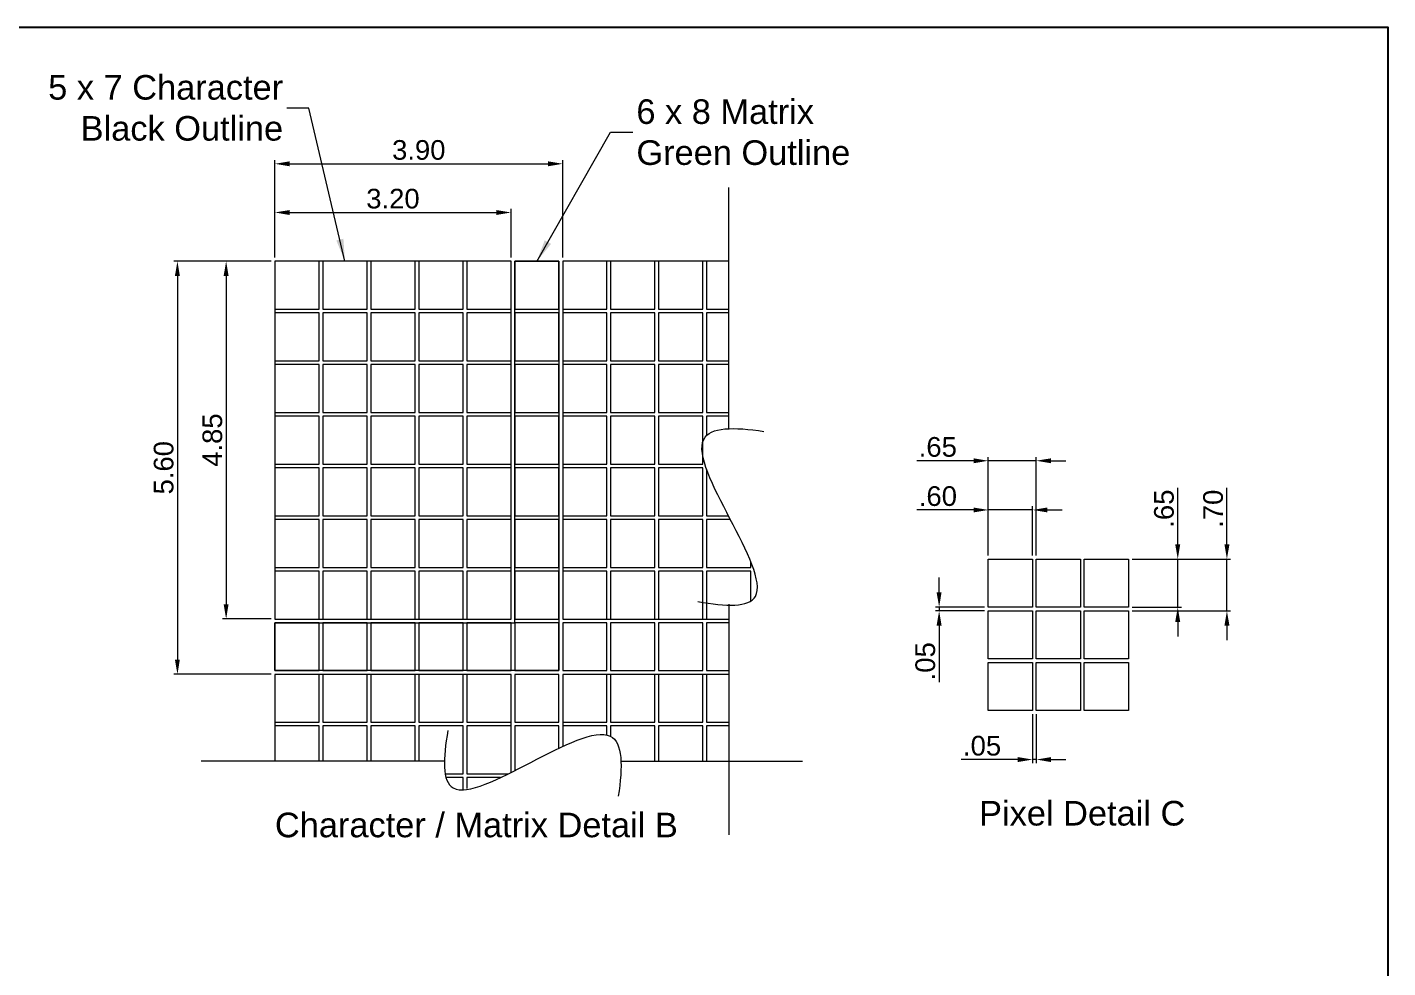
# Model space of a CAD drawing. Extents: x 365 to 1637, y -92 to 444.
# Drawn here: x 1122.4 to 1306.7, y 316.3 to 443.8 of the extents above; entities that cross this region are included whole.
import ezdxf

# ---------------------------------------------------------------- set-up
doc = ezdxf.new("R2010")
doc.units = 0
doc.layers.get('DEFPOINTS').update_dxf_attribs({"color": 252, "linetype": 'CONTINUOUS'})
for name, color, linetype, lineweight in [('-Dim_mm', 5, 'CONTINUOUS', 13), ('-Text', 7, 'CONTINUOUS', 9), ('AA Detail', 6, 'CONTINUOUS', 20), ('ACTIVE_AREA', 6, 'CONTINUOUS', 0), ('Character', 7, 'CONTINUOUS', 20)]:
    doc.layers.add(name, color=color, linetype=linetype, lineweight=lineweight)
doc.layers.add('VIEWPORT', color=8, linetype='CONTINUOUS', plot=False)
doc.styles.add('STYLE1', font='arial.ttf')
doc.dimstyles.new('10x LO_mm', dxfattribs={"dimtxt": 2.6666, "dimasz": 2, "dimexe": 0.5, "dimexo": 0.5, "dimgap": 0.5, "dimtad": 1, "dimlfac": 0.1, "dimzin": 4, "dimdsep": 46, "dimtxsty": 'STYLE1', "dimcen": -2.5, "dimclrd": 256, "dimclre": 256, "dimclrt": 256, "dimadec": 0, "dimazin": 0, "dimtp": 0.5, "dimtm": 0.5, "dimtfac": 1, "dimtmove": 0, "dimatfit": 1, "dimfxl": 0, "dimtolj": 1, "dimtzin": 0, "dimlwd": -1, "dimlwe": -1, "dimarcsym": 0})
doc.dimstyles.new('10x_mm', dxfattribs={"dimtxt": 2.66, "dimasz": 2, "dimexe": 0.5, "dimexo": 0.5, "dimgap": 0.5, "dimtad": 1, "dimlfac": 0.1, "dimzin": 4, "dimdsep": 46, "dimtxsty": 'STYLE1', "dimcen": 2.5, "dimclrd": 256, "dimclre": 256, "dimclrt": 256, "dimadec": 0, "dimazin": 0, "dimtp": 0.5, "dimtm": 0.5, "dimtfac": 1, "dimtmove": 0, "dimatfit": 1, "dimfxl": 0, "dimtolj": 1, "dimtzin": 0, "dimlwd": -1, "dimlwe": -1, "dimarcsym": 0})
doc.dimstyles.new('LO_mm', dxfattribs={"dimtxt": 2.6666, "dimasz": 3, "dimexe": 0.5, "dimexo": 0.5, "dimgap": 0.5, "dimtad": 1, "dimzin": 4, "dimdsep": 46, "dimtxsty": 'STYLE1', "dimcen": -2.5, "dimclrd": 256, "dimclre": 256, "dimclrt": 256, "dimadec": 0, "dimazin": 0, "dimtp": 0.5, "dimtm": 0.5, "dimtfac": 1, "dimtmove": 0, "dimatfit": 1, "dimfxl": 0, "dimtolj": 1, "dimtzin": 0, "dimlwd": -1, "dimlwe": -1, "dimarcsym": 0})

# ---------------------------------------------------------------- blocks, each defined once
blk = doc.blocks.new('*D38')
at = {"layer": '-Dim_mm', "transparency": 16777216}
for p, q in [((1250.6, 378.33), (1242.94, 378.33)), ((1252.6, 372.16), (1252.6, 378.83)), ((1258.6, 378.33), (1252.6, 378.33)), ((1258.6, 372.16), (1258.6, 378.83)), ((1260.6, 378.33), (1262.6, 378.33))]:
    blk.add_line(p, q, dxfattribs=at)
for points in [[(1250.6, 378.66), (1250.6, 378), (1252.6, 378.33)], [(1260.6, 378.66), (1260.6, 378), (1258.6, 378.33)]]:
    blk.add_solid(points, dxfattribs=at)
at = {"layer": 'DEFPOINTS', "color": 0, "transparency": 16777216}
for p in [(1252.6, 378.33), (1252.6, 371.66), (1258.6, 371.66)]:
    blk.add_point(p, dxfattribs=at)
at = {"layer": '-Dim_mm', "transparency": 16777216, "insert": (1245.77, 380.19), "char_height": 2.667, "attachment_point": 5, "style": 'STYLE1'}
blk.add_mtext('\\A1;.60', dxfattribs=at)
blk = doc.blocks.new('*D39')
at = {"layer": '-Dim_mm', "transparency": 16777216}
for p, q in [((1252.6, 372.16), (1252.6, 385.5)), ((1259.1, 372.16), (1259.1, 385.5)), ((1250.6, 385), (1242.91, 385)), ((1259.1, 385), (1252.6, 385)), ((1261.1, 385), (1263.1, 385))]:
    blk.add_line(p, q, dxfattribs=at)
for points in [[(1250.6, 385.33), (1250.6, 384.66), (1252.6, 385)], [(1261.1, 385.33), (1261.1, 384.66), (1259.1, 385)]]:
    blk.add_solid(points, dxfattribs=at)
at = {"layer": 'DEFPOINTS', "color": 0, "transparency": 16777216}
for p in [(1252.6, 385), (1252.6, 371.66), (1259.1, 371.66)]:
    blk.add_point(p, dxfattribs=at)
at = {"layer": '-Dim_mm', "transparency": 16777216, "insert": (1245.76, 386.86), "char_height": 2.667, "attachment_point": 5, "style": 'STYLE1'}
blk.add_mtext('\\A1;.65', dxfattribs=at)
blk = doc.blocks.new('*D40')
at = {"layer": '-Dim_mm', "transparency": 16777216}
for p, q in [((1278.27, 373.66), (1278.27, 381.35)), ((1272.1, 371.66), (1278.77, 371.66)), ((1278.27, 365.16), (1278.27, 371.66)), ((1272.1, 365.16), (1278.77, 365.16)), ((1278.27, 363.16), (1278.27, 361.16))]:
    blk.add_line(p, q, dxfattribs=at)
for points in [[(1277.93, 373.66), (1278.6, 373.66), (1278.27, 371.66)], [(1277.93, 363.16), (1278.6, 363.16), (1278.27, 365.16)]]:
    blk.add_solid(points, dxfattribs=at)
at = {"layer": 'DEFPOINTS', "color": 0, "transparency": 16777216}
for p in [(1271.6, 371.66), (1278.27, 371.66), (1271.6, 365.16)]:
    blk.add_point(p, dxfattribs=at)
at = {"layer": '-Dim_mm', "transparency": 16777216, "insert": (1276.41, 378.51), "char_height": 2.667, "attachment_point": 5, "rotation": 90, "style": 'STYLE1'}
blk.add_mtext('\\A1;.65', dxfattribs=at)
blk = doc.blocks.new('*D41')
at = {"layer": '-Dim_mm', "transparency": 16777216}
for p, q in [((1284.93, 373.66), (1284.93, 381.32)), ((1272.1, 371.66), (1285.43, 371.66)), ((1284.93, 364.66), (1284.93, 371.66)), ((1272.1, 364.66), (1285.43, 364.66)), ((1284.93, 362.66), (1284.93, 360.66))]:
    blk.add_line(p, q, dxfattribs=at)
for points in [[(1284.6, 373.66), (1285.27, 373.66), (1284.93, 371.66)], [(1284.6, 362.66), (1285.27, 362.66), (1284.93, 364.66)]]:
    blk.add_solid(points, dxfattribs=at)
at = {"layer": 'DEFPOINTS', "color": 0, "transparency": 16777216}
for p in [(1271.6, 371.66), (1284.93, 371.66), (1271.6, 364.66)]:
    blk.add_point(p, dxfattribs=at)
at = {"layer": '-Dim_mm', "transparency": 16777216, "insert": (1283.07, 378.49), "char_height": 2.667, "attachment_point": 5, "rotation": 90, "style": 'STYLE1'}
blk.add_mtext('\\A1;.70', dxfattribs=at)
blk = doc.blocks.new('*D42')
at = {"layer": '-Dim_mm', "transparency": 16777216}
for p, q in [((1258.6, 350.66), (1258.6, 344)), ((1259.1, 350.66), (1259.1, 344)), ((1256.6, 344.5), (1248.91, 344.5)), ((1259.1, 344.5), (1258.6, 344.5)), ((1261.1, 344.5), (1263.1, 344.5))]:
    blk.add_line(p, q, dxfattribs=at)
for points in [[(1256.6, 344.83), (1256.6, 344.16), (1258.6, 344.5)], [(1261.1, 344.83), (1261.1, 344.16), (1259.1, 344.5)]]:
    blk.add_solid(points, dxfattribs=at)
at = {"layer": 'DEFPOINTS', "color": 0, "transparency": 16777216}
for p in [(1258.6, 351.16), (1259.1, 351.16), (1258.6, 344.5)]:
    blk.add_point(p, dxfattribs=at)
at = {"layer": '-Dim_mm', "transparency": 16777216, "insert": (1251.76, 346.36), "char_height": 2.667, "attachment_point": 5, "style": 'STYLE1'}
blk.add_mtext('\\A1;.05', dxfattribs=at)
blk = doc.blocks.new('*D43')
at = {"layer": '-Dim_mm', "transparency": 16777216}
for p, q in [((1245.94, 367.16), (1245.94, 369.16)), ((1252.1, 365.16), (1245.44, 365.16)), ((1245.94, 365.16), (1245.94, 364.66)), ((1252.1, 364.66), (1245.44, 364.66)), ((1245.94, 362.66), (1245.94, 354.97))]:
    blk.add_line(p, q, dxfattribs=at)
for points in [[(1245.6, 367.16), (1246.27, 367.16), (1245.94, 365.16)], [(1245.6, 362.66), (1246.27, 362.66), (1245.94, 364.66)]]:
    blk.add_solid(points, dxfattribs=at)
at = {"layer": 'DEFPOINTS', "color": 0, "transparency": 16777216}
for p in [(1252.6, 365.16), (1245.94, 364.66), (1252.6, 364.66)]:
    blk.add_point(p, dxfattribs=at)
at = {"layer": '-Dim_mm', "transparency": 16777216, "insert": (1244.07, 357.82), "char_height": 2.667, "attachment_point": 5, "rotation": 90, "style": 'STYLE1'}
blk.add_mtext('\\A1;.05', dxfattribs=at)
blk = doc.blocks.new('*D34')
at = {"layer": '-Dim_mm', "transparency": 16777216}
for p, q in [((1155.94, 412.55), (1155.94, 419.15)), ((1157.94, 418.65), (1185.94, 418.65)), ((1187.94, 412.55), (1187.94, 419.15))]:
    blk.add_line(p, q, dxfattribs=at)
for points in [[(1157.94, 418.98), (1157.94, 418.31), (1155.94, 418.65)], [(1185.94, 418.98), (1185.94, 418.31), (1187.94, 418.65)]]:
    blk.add_solid(points, dxfattribs=at)
at = {"layer": 'DEFPOINTS', "color": 0, "transparency": 16777216}
for p in [(1187.94, 418.65), (1155.94, 412.05), (1187.94, 412.05)]:
    blk.add_point(p, dxfattribs=at)
at = {"layer": '-Dim_mm', "transparency": 16777216, "insert": (1171.94, 420.51), "char_height": 2.66, "attachment_point": 5, "style": 'STYLE1'}
blk.add_mtext('\\A1;3.20', dxfattribs=at)
blk = doc.blocks.new('*D35')
at = {"layer": '-Dim_mm', "transparency": 16777216}
for p, q in [((1155.94, 412.55), (1155.94, 425.75)), ((1157.94, 425.25), (1192.94, 425.25)), ((1194.94, 412.55), (1194.94, 425.75))]:
    blk.add_line(p, q, dxfattribs=at)
for points in [[(1157.94, 425.58), (1157.94, 424.91), (1155.94, 425.25)], [(1192.94, 425.58), (1192.94, 424.91), (1194.94, 425.25)]]:
    blk.add_solid(points, dxfattribs=at)
at = {"layer": 'DEFPOINTS', "color": 0, "transparency": 16777216}
for p in [(1194.94, 425.25), (1155.94, 412.05), (1194.94, 412.05)]:
    blk.add_point(p, dxfattribs=at)
at = {"layer": '-Dim_mm', "transparency": 16777216, "insert": (1175.44, 427.11), "char_height": 2.66, "attachment_point": 5, "style": 'STYLE1'}
blk.add_mtext('\\A1;3.90', dxfattribs=at)
blk = doc.blocks.new('*D36')
at = {"layer": '-Dim_mm', "transparency": 16777216}
for p, q in [((1155.44, 412.05), (1148.84, 412.05)), ((1149.34, 410.05), (1149.34, 365.55)), ((1155.44, 363.55), (1148.84, 363.55))]:
    blk.add_line(p, q, dxfattribs=at)
for points in [[(1149, 410.05), (1149.67, 410.05), (1149.34, 412.05)], [(1149, 365.55), (1149.67, 365.55), (1149.34, 363.55)]]:
    blk.add_solid(points, dxfattribs=at)
at = {"layer": 'DEFPOINTS', "color": 0, "transparency": 16777216}
for p in [(1155.94, 412.05), (1149.34, 363.55), (1155.94, 363.55)]:
    blk.add_point(p, dxfattribs=at)
at = {"layer": '-Dim_mm', "transparency": 16777216, "insert": (1147.48, 387.8), "char_height": 2.66, "attachment_point": 5, "rotation": 90, "style": 'STYLE1'}
blk.add_mtext('\\A1;4.85', dxfattribs=at)
blk = doc.blocks.new('*D37')
at = {"layer": '-Dim_mm', "transparency": 16777216}
for p, q in [((1155.44, 412.05), (1142.24, 412.05)), ((1142.74, 410.05), (1142.74, 358.05)), ((1155.44, 356.05), (1142.24, 356.05))]:
    blk.add_line(p, q, dxfattribs=at)
for points in [[(1142.4, 410.05), (1143.07, 410.05), (1142.74, 412.05)], [(1142.4, 358.05), (1143.07, 358.05), (1142.74, 356.05)]]:
    blk.add_solid(points, dxfattribs=at)
at = {"layer": 'DEFPOINTS', "color": 0, "transparency": 16777216}
for p in [(1155.94, 412.05), (1142.74, 356.05), (1155.94, 356.05)]:
    blk.add_point(p, dxfattribs=at)
at = {"layer": '-Dim_mm', "transparency": 16777216, "insert": (1140.88, 384.05), "char_height": 2.66, "attachment_point": 5, "rotation": 90, "style": 'STYLE1'}
blk.add_mtext('\\A1;5.60', dxfattribs=at)

msp = doc.modelspace()

# ---------------------------------------------------------------- linework, layer by layer
at = {"layer": '-Dim_mm'}
for p, q in [((1217.437, 389.345), (1217.437, 422.047)), ((1217.437, 365.556), (1217.437, 334.276)), ((1178.908, 344.276), (1145.937, 344.276)), ((1202.831, 344.276), (1227.437, 344.276))]:
    msp.add_line(p, q, dxfattribs=at)
for points in [[(1213.259, 365.901), (1217.084, 365.226), (1227.716, 364.763), (1207.295, 389.714), (1218.157, 389.582), (1222.196, 388.981)], [(1179.387, 348.453), (1178.712, 344.628), (1178.25, 333.996), (1203.201, 354.417), (1203.069, 343.555), (1202.467, 339.516)]]:
    msp.add_open_spline(points, degree=3, knots=[1.7718232, 1.7718232, 1.7718232, 1.7718232, 5.4594585, 14.4190278, 18.2769935, 18.2769935, 18.2769935, 18.2769935], dxfattribs=at)
at = {"layer": 'AA Detail'}
for points in [[(1252.602, 371.663), (1258.602, 371.663), (1258.602, 365.163), (1252.602, 365.163)], [(1259.102, 371.663), (1265.102, 371.663), (1265.102, 365.163), (1259.102, 365.163)], [(1265.602, 371.663), (1271.602, 371.663), (1271.602, 365.163), (1265.602, 365.163)], [(1252.602, 364.663), (1258.602, 364.663), (1258.602, 358.163), (1252.602, 358.163)], [(1259.102, 364.663), (1265.102, 364.663), (1265.102, 358.163), (1259.102, 358.163)], [(1265.602, 364.663), (1271.602, 364.663), (1271.602, 358.163), (1265.602, 358.163)], [(1252.602, 357.663), (1258.602, 357.663), (1258.602, 351.163), (1252.602, 351.163)], [(1259.102, 357.663), (1265.102, 357.663), (1265.102, 351.163), (1259.102, 351.163)], [(1265.602, 357.663), (1271.602, 357.663), (1271.602, 351.163), (1265.602, 351.163)]]:
    msp.add_lwpolyline(points, close=True, dxfattribs=at)
at = {"layer": 'ACTIVE_AREA'}
for points in [[(1161.937, 412.047), (1155.937, 412.047), (1155.937, 405.547), (1161.937, 405.547)], [(1168.437, 412.047), (1162.437, 412.047), (1162.437, 405.547), (1168.437, 405.547)], [(1174.937, 412.047), (1168.937, 412.047), (1168.937, 405.547), (1174.937, 405.547)], [(1181.437, 412.047), (1175.437, 412.047), (1175.437, 405.547), (1181.437, 405.547)], [(1187.937, 412.047), (1181.937, 412.047), (1181.937, 405.547), (1187.937, 405.547)], [(1194.437, 412.047), (1188.437, 412.047), (1188.437, 405.547), (1194.437, 405.547)], [(1200.937, 412.047), (1194.937, 412.047), (1194.937, 405.547), (1200.937, 405.547)], [(1207.437, 412.047), (1201.437, 412.047), (1201.437, 405.547), (1207.437, 405.547)], [(1213.937, 412.047), (1207.937, 412.047), (1207.937, 405.547), (1213.937, 405.547)], [(1161.937, 405.047), (1155.937, 405.047), (1155.937, 398.547), (1161.937, 398.547)], [(1168.437, 405.047), (1162.437, 405.047), (1162.437, 398.547), (1168.437, 398.547)], [(1174.937, 405.047), (1168.937, 405.047), (1168.937, 398.547), (1174.937, 398.547)], [(1181.437, 405.047), (1175.437, 405.047), (1175.437, 398.547), (1181.437, 398.547)], [(1187.937, 405.047), (1181.937, 405.047), (1181.937, 398.547), (1187.937, 398.547)], [(1194.437, 405.047), (1188.437, 405.047), (1188.437, 398.547), (1194.437, 398.547)], [(1200.937, 405.047), (1194.937, 405.047), (1194.937, 398.547), (1200.937, 398.547)], [(1207.437, 405.047), (1201.437, 405.047), (1201.437, 398.547), (1207.437, 398.547)], [(1213.937, 405.047), (1207.937, 405.047), (1207.937, 398.547), (1213.937, 398.547)], [(1161.937, 398.047), (1155.937, 398.047), (1155.937, 391.547), (1161.937, 391.547)], [(1168.437, 398.047), (1162.437, 398.047), (1162.437, 391.547), (1168.437, 391.547)], [(1174.937, 398.047), (1168.937, 398.047), (1168.937, 391.547), (1174.937, 391.547)], [(1181.437, 398.047), (1175.437, 398.047), (1175.437, 391.547), (1181.437, 391.547)], [(1187.937, 398.047), (1181.937, 398.047), (1181.937, 391.547), (1187.937, 391.547)], [(1194.437, 398.047), (1188.437, 398.047), (1188.437, 391.547), (1194.437, 391.547)], [(1200.937, 398.047), (1194.937, 398.047), (1194.937, 391.547), (1200.937, 391.547)], [(1207.437, 398.047), (1201.437, 398.047), (1201.437, 391.547), (1207.437, 391.547)], [(1213.937, 398.047), (1207.937, 398.047), (1207.937, 391.547), (1213.937, 391.547)], [(1161.937, 391.047), (1155.937, 391.047), (1155.937, 384.547), (1161.937, 384.547)], [(1168.437, 391.047), (1162.437, 391.047), (1162.437, 384.547), (1168.437, 384.547)], [(1174.937, 391.047), (1168.937, 391.047), (1168.937, 384.547), (1174.937, 384.547)], [(1181.437, 391.047), (1175.437, 391.047), (1175.437, 384.547), (1181.437, 384.547)], [(1187.937, 391.047), (1181.937, 391.047), (1181.937, 384.547), (1187.937, 384.547)], [(1194.437, 391.047), (1188.437, 391.047), (1188.437, 384.547), (1194.437, 384.547)], [(1200.937, 391.047), (1194.937, 391.047), (1194.937, 384.547), (1200.937, 384.547)], [(1207.437, 391.047), (1201.437, 391.047), (1201.437, 384.547), (1207.437, 384.547)], [(1213.937, 391.047), (1207.937, 391.047), (1207.937, 384.547), (1213.937, 384.547)], [(1161.937, 384.047), (1155.937, 384.047), (1155.937, 377.547), (1161.937, 377.547)], [(1168.437, 384.047), (1162.437, 384.047), (1162.437, 377.547), (1168.437, 377.547)], [(1174.937, 384.047), (1168.937, 384.047), (1168.937, 377.547), (1174.937, 377.547)], [(1181.437, 384.047), (1175.437, 384.047), (1175.437, 377.547), (1181.437, 377.547)], [(1187.937, 384.047), (1181.937, 384.047), (1181.937, 377.547), (1187.937, 377.547)], [(1194.437, 384.047), (1188.437, 384.047), (1188.437, 377.547), (1194.437, 377.547)], [(1200.937, 384.047), (1194.937, 384.047), (1194.937, 377.547), (1200.937, 377.547)], [(1207.437, 384.047), (1201.437, 384.047), (1201.437, 377.547), (1207.437, 377.547)], [(1213.937, 384.047), (1207.937, 384.047), (1207.937, 377.547), (1213.937, 377.547)], [(1161.937, 377.047), (1155.937, 377.047), (1155.937, 370.547), (1161.937, 370.547)], [(1168.437, 377.047), (1162.437, 377.047), (1162.437, 370.547), (1168.437, 370.547)], [(1174.937, 377.047), (1168.937, 377.047), (1168.937, 370.547), (1174.937, 370.547)], [(1181.437, 377.047), (1175.437, 377.047), (1175.437, 370.547), (1181.437, 370.547)], [(1187.937, 377.047), (1181.937, 377.047), (1181.937, 370.547), (1187.937, 370.547)], [(1194.437, 377.047), (1188.437, 377.047), (1188.437, 370.547), (1194.437, 370.547)], [(1200.937, 377.047), (1194.937, 377.047), (1194.937, 370.547), (1200.937, 370.547)], [(1207.437, 377.047), (1201.437, 377.047), (1201.437, 370.547), (1207.437, 370.547)], [(1213.937, 377.047), (1207.937, 377.047), (1207.937, 370.547), (1213.937, 370.547)], [(1161.937, 370.047), (1155.937, 370.047), (1155.937, 363.547), (1161.937, 363.547)], [(1168.437, 370.047), (1162.437, 370.047), (1162.437, 363.547), (1168.437, 363.547)], [(1174.937, 370.047), (1168.937, 370.047), (1168.937, 363.547), (1174.937, 363.547)], [(1181.437, 370.047), (1175.437, 370.047), (1175.437, 363.547), (1181.437, 363.547)], [(1187.937, 370.047), (1181.937, 370.047), (1181.937, 363.547), (1187.937, 363.547)], [(1194.437, 370.047), (1188.437, 370.047), (1188.437, 363.547), (1194.437, 363.547)], [(1200.937, 370.047), (1194.937, 370.047), (1194.937, 363.547), (1200.937, 363.547)], [(1207.437, 370.047), (1201.437, 370.047), (1201.437, 363.547), (1207.437, 363.547)], [(1213.937, 370.047), (1207.937, 370.047), (1207.937, 363.547), (1213.937, 363.547)], [(1161.937, 363.047), (1155.937, 363.047), (1155.937, 356.547), (1161.937, 356.547)], [(1168.437, 363.047), (1162.437, 363.047), (1162.437, 356.547), (1168.437, 356.547)], [(1174.937, 363.047), (1168.937, 363.047), (1168.937, 356.547), (1174.937, 356.547)], [(1181.437, 363.047), (1175.437, 363.047), (1175.437, 356.547), (1181.437, 356.547)], [(1187.937, 363.047), (1181.937, 363.047), (1181.937, 356.547), (1187.937, 356.547)], [(1194.437, 363.047), (1188.437, 363.047), (1188.437, 356.547), (1194.437, 356.547)], [(1200.937, 363.047), (1194.937, 363.047), (1194.937, 356.547), (1200.937, 356.547)], [(1207.437, 363.047), (1201.437, 363.047), (1201.437, 356.547), (1207.437, 356.547)], [(1213.937, 363.047), (1207.937, 363.047), (1207.937, 356.547), (1213.937, 356.547)], [(1161.937, 356.047), (1155.937, 356.047), (1155.937, 349.547), (1161.937, 349.547)], [(1168.437, 356.047), (1162.437, 356.047), (1162.437, 349.547), (1168.437, 349.547)], [(1174.937, 356.047), (1168.937, 356.047), (1168.937, 349.547), (1174.937, 349.547)], [(1181.437, 356.047), (1175.437, 356.047), (1175.437, 349.547), (1181.437, 349.547)], [(1187.937, 356.047), (1181.937, 356.047), (1181.937, 349.547), (1187.937, 349.547)], [(1194.437, 356.047), (1188.437, 356.047), (1188.437, 349.547), (1194.437, 349.547)], [(1200.937, 356.047), (1194.937, 356.047), (1194.937, 349.547), (1200.937, 349.547)], [(1207.437, 356.047), (1201.437, 356.047), (1201.437, 349.547), (1207.437, 349.547)], [(1213.937, 356.047), (1207.937, 356.047), (1207.937, 349.547), (1213.937, 349.547)]]:
    msp.add_lwpolyline(points, close=True, dxfattribs=at)
for points in [[(1217.437, 412.047), (1214.437, 412.047), (1214.437, 405.547), (1217.437, 405.547)], [(1217.437, 405.047), (1214.437, 405.047), (1214.437, 398.547), (1217.437, 398.547)], [(1217.437, 398.047), (1214.437, 398.047), (1214.437, 391.547), (1217.437, 391.547)], [(1217.437, 391.047), (1214.437, 391.047), (1214.437, 388.433)], [(1214.437, 383.836), (1214.437, 377.547), (1217.387, 377.547)], [(1217.646, 377.047), (1214.437, 377.047), (1214.437, 370.547), (1220.437, 370.547), (1220.437, 371.275)], [(1220.437, 365.989), (1220.437, 370.047), (1214.437, 370.047), (1214.437, 363.547), (1217.437, 363.547)], [(1217.437, 363.047), (1214.437, 363.047), (1214.437, 356.547), (1217.437, 356.547)], [(1217.437, 356.047), (1214.437, 356.047), (1214.437, 349.547), (1217.437, 349.547)], [(1161.937, 344.276), (1161.937, 349.047), (1155.937, 349.047), (1155.937, 344.276)], [(1168.437, 344.276), (1168.437, 349.047), (1162.437, 349.047), (1162.437, 344.276)], [(1174.937, 344.276), (1174.937, 349.047), (1168.937, 349.047), (1168.937, 344.276)], [(1179.02, 342.547), (1181.437, 342.547), (1181.437, 349.047), (1175.437, 349.047), (1175.437, 344.276)], [(1187.937, 342.735), (1187.937, 349.047), (1181.937, 349.047), (1181.937, 342.547), (1187.558, 342.547)], [(1194.437, 346.042), (1194.437, 349.047), (1188.437, 349.047), (1188.437, 342.986)], [(1200.937, 347.831), (1200.937, 349.047), (1194.937, 349.047), (1194.937, 346.277)], [(1207.437, 344.276), (1207.437, 349.047), (1201.437, 349.047), (1201.437, 347.645)], [(1213.937, 344.276), (1213.937, 349.047), (1207.937, 349.047), (1207.937, 344.276)], [(1217.437, 349.047), (1214.437, 349.047), (1214.437, 344.276)], [(1181.437, 340.322), (1181.437, 342.047), (1179.137, 342.047)], [(1186.519, 342.047), (1181.937, 342.047), (1181.937, 340.563)]]:
    msp.add_lwpolyline(points, dxfattribs=at)
at = {"layer": 'Character'}
msp.add_lwpolyline([(1155.937, 363.547), (1187.937, 363.547), (1187.937, 412.047), (1155.937, 412.047)], close=True, dxfattribs=at)
at = {"layer": 'Character', "color": 3}
msp.add_lwpolyline([(1194.437, 412.047), (1194.437, 356.547), (1155.937, 356.547), (1155.937, 363.047), (1188.437, 363.047), (1188.437, 412.047)], close=True, dxfattribs=at)
at = {"layer": 'Character'}
for points in [[(1217.437, 412.047), (1194.937, 412.047), (1194.937, 363.547), (1217.437, 363.547)], [(1187.937, 342.735), (1187.937, 356.047), (1155.937, 356.047), (1155.937, 344.276)], [(1217.437, 356.047), (1194.937, 356.047), (1194.937, 346.277)]]:
    msp.add_lwpolyline(points, dxfattribs=at)
at = {"layer": 'VIEWPORT'}
msp.add_lwpolyline([(1026.216, 443.763), (1306.726, 443.763), (1306.726, 224.194), (1026.216, 224.194)], close=True, dxfattribs=at)

# ---------------------------------------------------------------- texts
at = {"layer": '-Text', "style": 'STYLE1'}
for s, p in [('Character / Matrix Detail B', (1155.946, 333.966)), ('Pixel Detail C', (1251.354, 335.555))]:
    msp.add_text(s, height=3.3333, dxfattribs=at).set_placement(p)
at = {"layer": '-Text', "char_height": 3.3333, "style": 'STYLE1'}
for s, insert, attachment_point in [('5 x 7 Character\\PBlack Outline', (1157.06, 432.811), 6), ('6 x 8 Matrix\\P{\\C3;Green Outline}', (1204.922, 429.519), 4)]:
    msp.add_mtext(s, dxfattribs=dict(at, insert=insert, attachment_point=attachment_point))

# ---------------------------------------------------------------- dimensions: what is measured, and where the dimension line sits
at = {"layer": '-Dim_mm'}
for base, p1, p2, dimstyle, picture, middle in [((1194.937, 425.247), (1155.937, 412.047), (1194.937, 412.047), '10x_mm', '*D35', (1175.437, 427.106)), ((1187.937, 418.647), (1155.937, 412.047), (1187.937, 412.047), '10x_mm', '*D34', (1171.937, 420.506)), ((1258.602, 344.496), (1259.102, 351.163), (1258.602, 351.163), '10x LO_mm', '*D42', (1251.756, 346.358))]:
    dim = msp.add_linear_dim(base=base, p1=p1, p2=p2, dimstyle=dimstyle, dxfattribs=at)
    dim.commit()
    dim.dimension.update_dxf_attribs({"geometry": picture, "text_midpoint": middle})
for base, p1, p2, dimstyle, picture, middle in [((1142.737, 356.047), (1155.937, 412.047), (1155.937, 356.047), '10x_mm', '*D37', (1140.879, 384.047)), ((1149.337, 363.547), (1155.937, 412.047), (1155.937, 363.547), '10x_mm', '*D36', (1147.479, 387.797)), ((1245.935, 364.663), (1252.602, 365.163), (1252.602, 364.663), '10x LO_mm', '*D43', (1244.074, 357.817))]:
    dim = msp.add_linear_dim(base=base, p1=p1, p2=p2, angle=90, dimstyle=dimstyle, dxfattribs=at)
    dim.commit()
    dim.dimension.update_dxf_attribs({"geometry": picture, "text_midpoint": middle})
for base, p1, picture, middle in [((1252.602, 384.996), (1259.102, 371.663), '*D39', (1245.756, 384.996)), ((1252.602, 378.33), (1258.602, 371.663), '*D38', (1245.771, 378.33))]:
    dim = msp.add_linear_dim(base=base, p1=p1, p2=(1252.602, 371.663), dimstyle='10x LO_mm', dxfattribs=at)
    dim.commit()
    dim.dimension.update_dxf_attribs({"geometry": picture, "text_midpoint": middle, "dimtype": 160})
for base, p1, picture, middle in [((1278.268, 371.663), (1271.602, 365.163), '*D40', (1278.268, 378.508)), ((1284.935, 371.663), (1271.602, 364.663), '*D41', (1284.935, 378.494))]:
    dim = msp.add_linear_dim(base=base, p1=p1, p2=(1271.602, 371.663), angle=90, dimstyle='10x LO_mm', dxfattribs=at)
    dim.commit()
    dim.dimension.update_dxf_attribs({"geometry": picture, "text_midpoint": middle, "dimtype": 160})

# ---------------------------------------------------------------- leaders
at = {"layer": '-Text', "annotation_type": 0, "has_hookline": 1, "hookline_direction": 1, "text_width": 31.705}
msp.add_leader([(1165.432, 412.06), (1160.56, 432.811), (1157.56, 432.811)], dimstyle='LO_mm', override={"dimgap": 0.5, "dimtad": 0}, dxfattribs=at)
at = {"layer": '-Text', "color": 3, "annotation_type": 0, "has_hookline": 1, "hookline_direction": 0, "text_width": 28.549}
msp.add_leader([(1191.439, 412.027), (1201.422, 429.519), (1204.422, 429.519)], dimstyle='LO_mm', override={"dimgap": 0.5, "dimtad": 0}, dxfattribs=at)

doc.saveas('drawing.dxf')
